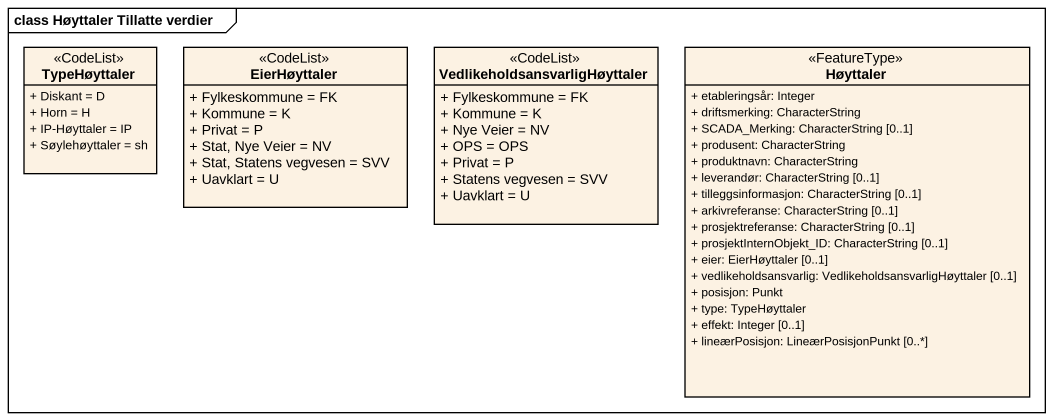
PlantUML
@startuml
mainframe class Høyttaler Tillatte verdier
hide circle
hide empty members
skinparam classAttributeIconSize 0
class TypeHøyttaler <<CodeList>> {
  + Diskant = D
  + Horn = H
  + IP-Høyttaler = IP
  + Søylehøyttaler = sh
}
class EierHøyttaler <<CodeList>> {
  + Fylkeskommune = FK
  + Kommune = K
  + Privat = P
  + Stat, Nye Veier = NV
  + Stat, Statens vegvesen = SVV
  + Uavklart = U
}
class "VedlikeholdsansvarligHøyttaler" as VedlikeholdsansvarligHøyttal <<CodeList>> {
  + Fylkeskommune = FK
  + Kommune = K
  + Nye Veier = NV
  + OPS = OPS
  + Privat = P
  + Statens vegvesen = SVV
  + Uavklart = U
}
class Høyttaler <<FeatureType>> {
  + etableringsår: Integer
  + driftsmerking: CharacterString
  + SCADA_Merking: CharacterString [0..1]
  + produsent: CharacterString
  + produktnavn: CharacterString
  + leverandør: CharacterString [0..1]
  + tilleggsinformasjon: CharacterString [0..1]
  + arkivreferanse: CharacterString [0..1]
  + prosjektreferanse: CharacterString [0..1]
  + prosjektInternObjekt_ID: CharacterString [0..1]
  + eier: EierHøyttaler [0..1]
  + vedlikeholdsansvarlig: VedlikeholdsansvarligHøyttaler [0..1]
  + posisjon: Punkt
  + type: TypeHøyttaler
  + effekt: Integer [0..1]
  + lineærPosisjon: LineærPosisjonPunkt [0..*]
}
@enduml
